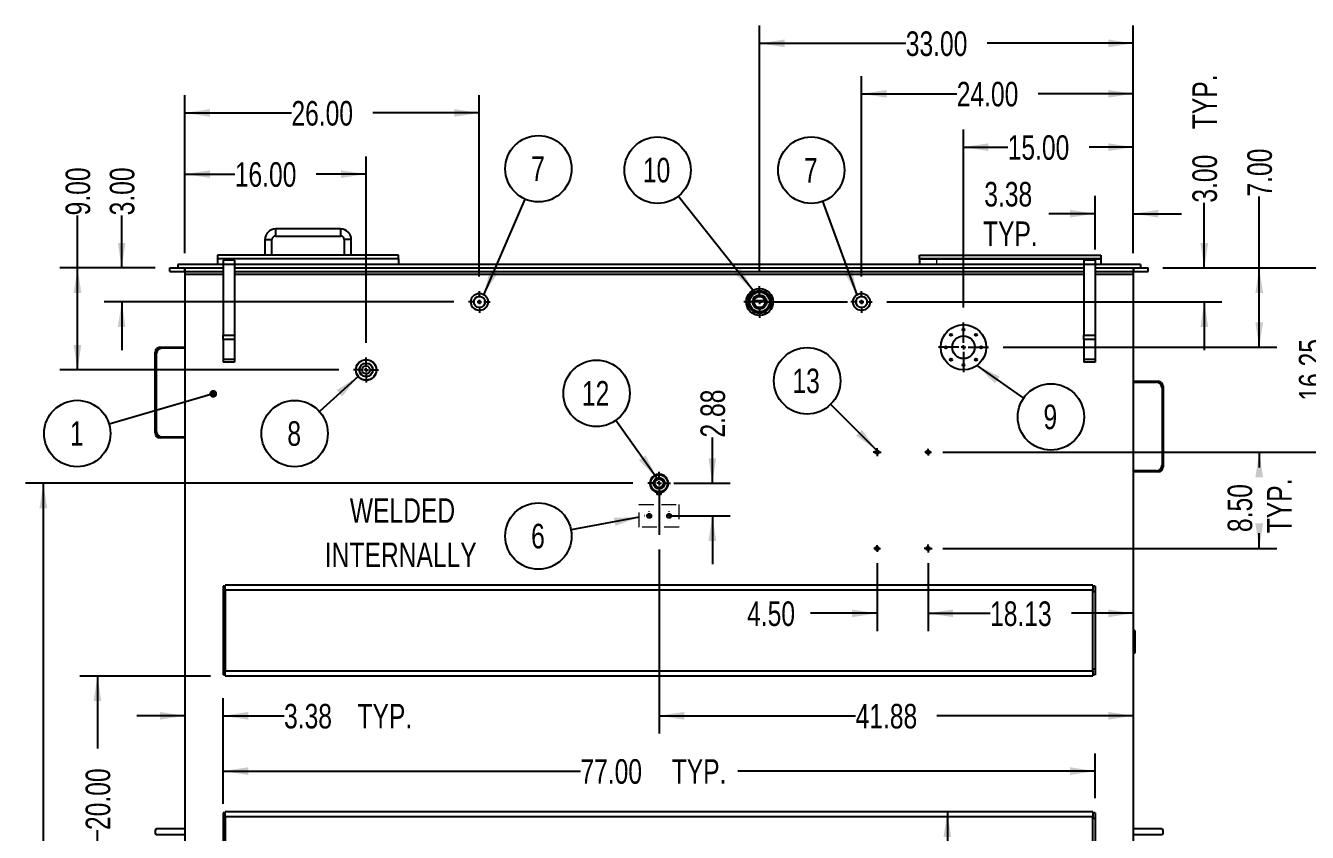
# Model space of a CAD drawing. Header units: inches. Extents: x 0 to 430, y 0 to 304.
# Drawn here: x 101.8 to 215, y 102.3 to 173.5 of the extents above; entities that cross this region are included whole.
import ezdxf

# ---------------------------------------------------------------- set-up
doc = ezdxf.new("R2010")
doc.units = ezdxf.units.IN
doc.header["$LTSCALE"] = 26
doc.header["$MEASUREMENT"] = 0
doc.linetypes.add('CENTERX2', pattern=[0.8, 0.5, -0.1, 0.1, -0.1])
doc.linetypes.add('HIDDEN', pattern=[0.075, 0.05, -0.025])
doc.layers.add('FORMAT', color=7, linetype='Continuous')
doc.styles.add('SLDTEXTSTYLE0', font='TXT', dxfattribs={"width": 0.75})
doc.dimstyles.new('SLDDIMSTYLE0', dxfattribs={"dimtxt": 2.208984, "dimasz": 2.208984, "dimexe": 0, "dimexo": 0.0625, "dimgap": 0.552246, "dimtad": 0, "dimrnd": 1e-09, "dimzin": 12, "dimdsep": 46, "dimtxsty": 'SLDTEXTSTYLE0', "dimsah": 1, "dimcen": 0.09, "dimadec": 0, "dimazin": 3, "dimtfac": 1, "dimtmove": 0, "dimatfit": 0, "dimfxl": 0, "dimfrac": 2, "dimtolj": 1, "dimtzin": 12, "dimarcsym": 0})
doc.dimstyles.new('SLDDIMSTYLE1', dxfattribs={"dimtxt": 2.208984, "dimasz": 2.208984, "dimexe": 0, "dimexo": 0.0625, "dimgap": 0.552246, "dimtad": 0, "dimrnd": 1e-09, "dimzin": 12, "dimdsep": 46, "dimtxsty": 'SLDTEXTSTYLE0', "dimsah": 1, "dimcen": 0.09, "dimadec": 0, "dimazin": 3, "dimtfac": 1, "dimtofl": 0, "dimtmove": 0, "dimatfit": 3, "dimfxl": 0, "dimfrac": 2, "dimtolj": 1, "dimtzin": 12, "dimarcsym": 0})
doc.dimstyles.new('SLDDIMSTYLE3', dxfattribs={"dimtxt": 2.208984, "dimasz": 2.208984, "dimexe": 0, "dimexo": 0.0625, "dimgap": 0.552246, "dimtad": 0, "dimrnd": 1e-09, "dimzin": 4, "dimdsep": 46, "dimtxsty": 'SLDTEXTSTYLE0', "dimsah": 1, "dimcen": 0.09, "dimadec": 0, "dimazin": 1, "dimtfac": 1, "dimtofl": 0, "dimtmove": 0, "dimatfit": 3, "dimfxl": 0, "dimfrac": 2, "dimtolj": 1, "dimtzin": 12, "dimarcsym": 0})
doc.dimstyles.new('SLDDIMSTYLE4', dxfattribs={"dimtxt": 2.208984, "dimasz": 2.208984, "dimexe": 0, "dimexo": 0.0625, "dimgap": 0.552246, "dimtad": 0, "dimrnd": 1e-09, "dimzin": 4, "dimdsep": 46, "dimtxsty": 'SLDTEXTSTYLE0', "dimsah": 1, "dimcen": 0.09, "dimadec": 0, "dimazin": 1, "dimtfac": 1, "dimtmove": 0, "dimatfit": 0, "dimfxl": 0, "dimfrac": 2, "dimtolj": 1, "dimtzin": 12, "dimarcsym": 0})
doc.dimstyles.new('SLDDIMSTYLE5', dxfattribs={"dimtxt": 0.18, "dimasz": 2.208984, "dimexe": 0, "dimexo": 0.0625, "dimgap": 0, "dimtad": 0, "dimtih": 1, "dimtoh": 1, "dimdec": 0, "dimrnd": 1e-09, "dimzin": 0, "dimdsep": 46, "dimtxsty": 'Standard', "dimsah": 1, "dimcen": 0.09, "dimadec": 0, "dimazin": 0, "dimtfac": 2.208984, "dimtdec": 0, "dimtofl": 0, "dimtmove": 0, "dimatfit": 3, "dimfxl": 0, "dimfrac": 2, "dimtolj": 1, "dimtzin": 0, "dimarcsym": 0})
doc.dimstyles.new('SLDDIMSTYLE6', dxfattribs={"dimtxt": 0.18, "dimasz": 0.679688, "dimexe": 0, "dimexo": 0.0625, "dimgap": 0, "dimtad": 0, "dimtih": 1, "dimtoh": 1, "dimdec": 0, "dimrnd": 1e-09, "dimzin": 0, "dimdsep": 46, "dimtxsty": 'Standard', "dimblk1": 'DOT', "dimblk2": 'DOT', "dimsah": 1, "dimcen": 0.09, "dimadec": 0, "dimazin": 0, "dimtfac": 0.679688, "dimtdec": 0, "dimtofl": 0, "dimtmove": 0, "dimatfit": 3, "dimldrblk": 'DOT', "dimfxl": 0, "dimfrac": 2, "dimtolj": 1, "dimtzin": 0, "dimarcsym": 0})

# ---------------------------------------------------------------- blocks, each defined once
blk = doc.blocks.new('Drawing View39')
at = {"color": 7, "linetype": 'Continuous', "lineweight": 25}
for p, q in [((0, 0), (0, -1.37)), ((0, 0), (0.62, 0)), ((0.62, -1.37), (0.62, 0)), ((6.69, 0.94), (0.94, 0.94)), ((0.94, 0.94), (0.94, 0.31)), ((0.94, 0.31), (6.69, 0.31)), ((6.69, 0.94), (6.69, 0.31)), ((7, 0), (7, -1.37)), ((7.62, 0), (7, 0)), ((7.62, -1.37), (7.62, 0)), ((-3.69, -2.19), (-7.69, -2.19)), ((-7.69, -2.19), (-7.69, -2.5)), ((-4.19, -1.37), (-4.19, -1.69)), ((11.81, -1.37), (-4.19, -1.37)), ((11.81, -1.69), (-4.19, -1.69)), ((-4.19, -1.69), (-4.19, -2.19)), ((11.81, -1.69), (-4.19, -1.69)), ((-2.69, -1.81), (-3.69, -1.81)), ((-3.69, -1.81), (-3.69, -2.19)), ((-2.69, -2.19), (-3.69, -2.19)), ((-3.69, -2.19), (-3.69, -8.44)), ((-2.69, -1.81), (-2.69, -2.19)), ((-2.69, -2.19), (-2.69, -8.44)), ((72.31, -2.19), (-2.69, -2.19)), ((11.81, -1.69), (11.81, -1.37)), ((11.81, -1.69), (11.81, -2.19)), ((57.81, -1.37), (73.81, -1.37)), ((57.81, -1.69), (57.81, -1.37)), ((57.81, -1.69), (73.81, -1.69)), ((57.81, -1.69), (57.81, -2.19)), ((73.81, -1.69), (57.81, -1.69)), ((73.31, -1.81), (72.31, -1.81)), ((72.31, -1.81), (72.31, -2.19)), ((73.31, -2.19), (72.31, -2.19)), ((72.31, -2.19), (72.31, -8.44)), ((73.31, -1.81), (73.31, -2.19)), ((73.31, -2.19), (73.31, -8.44)), ((77.31, -2.19), (73.31, -2.19)), ((73.81, -1.37), (73.81, -1.69)), ((73.81, -1.69), (73.81, -2.19)), ((77.31, -2.19), (77.31, -2.5)), ((-8.38, -2.81), (-8.38, -2.5)), ((-8.38, -2.5), (-7.06, -2.5)), ((-8.38, -2.81), (-7.06, -2.81)), ((-7.06, -2.81), (-7.06, -2.5)), ((-7.06, -2.5), (-3.69, -2.5)), ((-7.06, -2.5), (-7.06, -2.81)), ((-7.06, -2.81), (-3.69, -2.81)), ((-7.06, -2.81), (-7.06, -3.06)), ((-7.06, -3.06), (-7.06, -92.94)), ((-7.06, -3.06), (-3.69, -3.06)), ((-2.69, -2.5), (72.31, -2.5)), ((-2.69, -2.81), (72.31, -2.81)), ((-2.69, -3.06), (72.31, -3.06)), ((73.31, -2.5), (76.69, -2.5)), ((73.31, -2.81), (76.69, -2.81)), ((73.31, -3.06), (76.69, -3.06)), ((76.69, -2.81), (76.69, -2.5)), ((76.69, -2.5), (78, -2.5)), ((76.69, -2.5), (76.69, -2.81)), ((76.69, -2.81), (78, -2.81)), ((76.69, -3.06), (76.69, -2.81)), ((76.69, -92.94), (76.69, -3.06)), ((78, -2.81), (78, -2.5)), ((19.04, -5.5), (18.84, -5.5)), ((44.19, -5.5), (43.19, -5.5)), ((43.2, -5.38), (44.17, -5.38)), ((52.79, -5.5), (52.59, -5.5)), ((-3.69, -8.44), (-2.69, -8.44)), ((-3.69, -8.81), (-3.69, -8.44)), ((-2.69, -8.81), (-3.69, -8.81)), ((-3.69, -8.81), (-3.69, -10.57)), ((-2.69, -8.44), (-2.69, -8.81)), ((-2.69, -8.81), (-2.69, -10.57)), ((72.31, -8.44), (73.31, -8.44)), ((72.31, -8.81), (72.31, -8.44)), ((73.31, -8.81), (72.31, -8.81)), ((72.31, -8.81), (72.31, -10.57)), ((73.31, -8.44), (73.31, -8.81)), ((73.31, -8.81), (73.31, -10.57)), ((-9.69, -17.06), (-9.69, -9.94)), ((-9.57, -9.94), (-9.69, -9.94)), ((-9.59, -10.09), (-9.59, -16.91)), ((-9.25, -9.5), (-7.06, -9.5)), ((-9.25, -9.62), (-9.25, -9.5)), ((-7.06, -9.59), (-9.09, -9.59)), ((-2.69, -10.57), (-3.69, -10.57)), ((-3.69, -10.57), (-3.69, -10.81)), ((-2.69, -10.81), (-3.69, -10.81)), ((-2.69, -10.57), (-2.69, -10.81)), ((73.31, -10.57), (72.31, -10.57)), ((72.31, -10.57), (72.31, -10.81)), ((73.31, -10.81), (72.31, -10.81)), ((73.31, -10.57), (73.31, -10.81)), ((76.69, -12.5), (78.87, -12.5)), ((76.69, -12.59), (78.72, -12.59)), ((78.87, -12.62), (78.87, -12.5)), ((79.19, -12.94), (79.31, -12.94)), ((79.22, -13.09), (79.22, -19.91)), ((79.31, -12.94), (79.31, -20.06)), ((-9.57, -17.06), (-9.69, -17.06)), ((-9.25, -17.38), (-9.25, -17.5)), ((-7.06, -17.5), (-9.25, -17.5)), ((-9.09, -17.41), (-7.06, -17.41)), ((79.19, -20.06), (79.31, -20.06)), ((78.72, -20.41), (76.69, -20.41)), ((78.87, -20.5), (76.69, -20.5)), ((78.87, -20.38), (78.87, -20.5)), ((34.62, -22.25), (34.62, -22.5)), ((34.81, -22.25), (34.62, -22.25)), ((34.81, -22.5), (34.62, -22.5)), ((35, -22.25), (34.81, -22.25)), ((35, -22.5), (34.81, -22.5)), ((35, -22.5), (35, -22.25)), ((-3.5, -30.94), (-3.5, -30.5)), ((73.12, -30.5), (-3.5, -30.5)), ((73.12, -30.5), (73.12, -30.94)), ((-3.5, -30.59), (-3.69, -30.59)), ((-3.69, -30.59), (-3.69, -31.09)), ((-3.5, -31.09), (-3.69, -31.09)), ((-3.69, -31.09), (-3.69, -37.91)), ((73.12, -30.94), (-3.5, -30.94)), ((-3.5, -30.94), (-3.5, -38.06)), ((73.31, -30.59), (73.12, -30.59)), ((73.12, -38.06), (73.12, -30.94)), ((73.31, -31.09), (73.12, -31.09)), ((73.31, -30.59), (73.31, -31.09)), ((73.31, -31.09), (73.31, -37.91)), ((76.81, -34.5), (76.69, -34.5)), ((76.81, -34.5), (76.81, -36.5)), ((76.81, -36.5), (76.69, -36.5)), ((-3.5, -37.91), (-3.69, -37.91)), ((-3.69, -37.91), (-3.69, -38.41)), ((-3.5, -38.41), (-3.69, -38.41)), ((-3.5, -38.5), (-3.5, -38.06)), ((-3.5, -38.06), (73.12, -38.06)), ((73.31, -37.91), (73.12, -37.91)), ((73.12, -38.06), (73.12, -38.5)), ((73.31, -38.41), (73.12, -38.41)), ((73.31, -37.91), (73.31, -38.41)), ((-3.5, -38.5), (73.12, -38.5)), ((-3.5, -50.59), (-3.69, -50.59)), ((-3.69, -50.59), (-3.69, -51.09)), ((-3.5, -50.94), (-3.5, -50.5)), ((73.12, -50.5), (-3.5, -50.5)), ((73.12, -50.5), (73.12, -50.94)), ((73.31, -50.59), (73.12, -50.59)), ((73.31, -50.59), (73.31, -51.09)), ((-7.06, -52), (-9.56, -52)), ((-3.5, -51.09), (-3.69, -51.09)), ((-3.69, -51.09), (-3.69, -57.91)), ((73.12, -50.94), (-3.5, -50.94)), ((-3.5, -50.94), (-3.5, -58.06)), ((73.12, -58.06), (73.12, -50.94)), ((73.31, -51.09), (73.12, -51.09)), ((73.31, -51.09), (73.31, -57.91)), ((79.19, -52), (76.69, -52)), ((-9.69, -52.13), (-9.69, -52.38)), ((-9.56, -52.5), (-7.06, -52.5)), ((76.69, -52.5), (79.19, -52.5)), ((79.31, -52.38), (79.31, -52.13)), ((26.81, -53.5), (42.81, -53.5)), ((26.81, -53.5), (26.81, -75.5)), ((42.81, -53.5), (42.81, -75.5)), ((-3.69, -57.91), (-3.69, -58.41)), ((-3.5, -57.91), (-3.69, -57.91)), ((-3.5, -58.41), (-3.69, -58.41)), ((-3.5, -58.5), (-3.5, -58.06)), ((-3.5, -58.06), (26.81, -58.06)), ((-3.5, -58.5), (26.81, -58.5)), ((42.81, -58.06), (73.12, -58.06)), ((42.81, -58.5), (73.12, -58.5)), ((73.31, -57.91), (73.12, -57.91)), ((73.12, -58.06), (73.12, -58.5)), ((73.31, -58.41), (73.12, -58.41)), ((73.31, -57.91), (73.31, -58.41)), ((-3.5, -70.59), (-3.69, -70.59)), ((-3.69, -70.59), (-3.69, -71.09)), ((-3.5, -71.09), (-3.69, -71.09)), ((-3.69, -71.09), (-3.69, -77.91)), ((-3.5, -70.94), (-3.5, -70.5)), ((26.81, -70.5), (-3.5, -70.5)), ((-3.5, -70.94), (-3.5, -78.06)), ((26.81, -70.94), (-3.5, -70.94)), ((73.12, -70.5), (42.81, -70.5)), ((73.12, -70.94), (42.81, -70.94)), ((73.31, -70.59), (73.12, -70.59)), ((73.31, -71.09), (73.12, -71.09)), ((73.12, -70.5), (73.12, -70.94)), ((73.12, -78.06), (73.12, -70.94)), ((73.31, -70.59), (73.31, -71.09)), ((73.31, -71.09), (73.31, -77.91)), ((-9.69, -79.06), (-9.69, -71.94)), ((-9.57, -71.94), (-9.69, -71.94)), ((-9.59, -72.09), (-9.59, -78.91)), ((-9.25, -71.5), (-7.06, -71.5)), ((-9.25, -71.62), (-9.25, -71.5)), ((-7.06, -71.59), (-9.09, -71.59)), ((76.69, -71.5), (78.87, -71.5)), ((76.69, -71.59), (78.72, -71.59)), ((78.87, -71.62), (78.87, -71.5)), ((79.19, -71.94), (79.31, -71.94)), ((79.22, -72.09), (79.22, -78.91)), ((79.31, -71.94), (79.31, -79.06)), ((26.81, -75.5), (42.81, -75.5)), ((-3.69, -77.91), (-3.69, -78.41)), ((-3.5, -77.91), (-3.69, -77.91)), ((-3.5, -78.5), (-3.5, -78.06)), ((-3.5, -78.06), (73.12, -78.06)), ((73.31, -77.91), (73.12, -77.91)), ((73.12, -78.06), (73.12, -78.5)), ((73.31, -77.91), (73.31, -78.41)), ((-9.57, -79.06), (-9.69, -79.06)), ((-3.5, -78.41), (-3.69, -78.41)), ((-3.5, -78.5), (73.12, -78.5)), ((73.31, -78.41), (73.12, -78.41)), ((79.19, -79.06), (79.31, -79.06)), ((-9.25, -79.38), (-9.25, -79.5)), ((-7.06, -79.5), (-9.25, -79.5)), ((-9.09, -79.41), (-7.06, -79.41)), ((78.72, -79.41), (76.69, -79.41)), ((78.87, -79.5), (76.69, -79.5)), ((78.87, -79.38), (78.87, -79.5)), ((-2.69, -87.5), (0.81, -87.5)), ((-2.69, -89.5), (-2.69, -87.5)), ((0.81, -87.5), (0.81, -89.5)), ((0.81, -89.5), (-2.69, -89.5)), ((-12.69, -93.75), (-12.69, -98.25)), ((-12.44, -93.5), (-10.42, -93.5)), ((-10.95, -94.69), (-10.31, -93.69)), ((-9.69, -93), (8.31, -93)), ((-9.69, -93.5), (-9.69, -93)), ((-9.69, -93.5), (8.31, -93.5)), ((-9.69, -99.5), (-9.69, -93.5)), ((-9.69, -93.5), (-6.69, -93.5)), ((76.69, -92.94), (-7.06, -92.94)), ((-7.06, -93), (-7.06, -92.94)), ((-6.69, -93.5), (5.31, -93.5)), ((-6.69, -99.5), (-6.69, -93.5)), ((-6.69, -99.5), (-6.69, -93.5)), ((-6.44, -99.25), (-6.44, -93.75)), ((-6.44, -93.75), (5.06, -93.75)), ((5.06, -93.75), (5.06, -99.25)), ((5.31, -93.5), (5.31, -99.5)), ((5.31, -99.5), (5.31, -93.5)), ((5.31, -93.5), (8.31, -93.5)), ((8.31, -93.5), (8.31, -93)), ((61.31, -93.5), (8.31, -93.5)), ((8.31, -99.5), (8.31, -93.5)), ((61.31, -93.59), (8.31, -93.59)), ((61.31, -93.73), (8.31, -93.73)), ((61.31, -93.92), (8.31, -93.92)), ((61.31, -93), (61.31, -93.5)), ((79.31, -93), (61.31, -93)), ((79.31, -93.5), (61.31, -93.5)), ((61.31, -99.5), (61.31, -93.5)), ((61.31, -93.5), (64.31, -93.5)), ((64.31, -93.5), (76.31, -93.5)), ((64.31, -99.5), (64.31, -93.5)), ((64.31, -99.5), (64.31, -93.5)), ((64.56, -99.25), (64.56, -93.75)), ((64.56, -93.75), (76.06, -93.75)), ((76.06, -93.75), (76.06, -99.25)), ((76.31, -93.5), (76.31, -99.5)), ((76.31, -93.5), (79.31, -93.5)), ((76.31, -99.5), (76.31, -93.5)), ((76.69, -92.94), (76.69, -93)), ((79.31, -93), (79.31, -93.5)), ((79.31, -99.5), (79.31, -93.5)), ((80.58, -94.69), (79.94, -93.69)), ((82.06, -93.5), (80.04, -93.5)), ((82.31, -93.75), (82.31, -98.25)), ((61.31, -94.25), (8.31, -94.25)), ((-12.44, -98.5), (-9.69, -98.5)), ((-9.69, -99.5), (-6.69, -99.5)), ((5.31, -99.5), (-6.69, -99.5)), ((5.06, -99.25), (-6.44, -99.25)), ((5.31, -99.5), (8.31, -99.5)), ((61.31, -98.75), (8.31, -98.75)), ((61.31, -99.08), (8.31, -99.08)), ((61.31, -99.27), (8.31, -99.27)), ((61.31, -99.41), (8.31, -99.41)), ((61.31, -99.5), (8.31, -99.5)), ((61.31, -99.5), (64.31, -99.5)), ((76.31, -99.5), (64.31, -99.5)), ((76.06, -99.25), (64.56, -99.25)), ((76.31, -99.5), (79.31, -99.5)), ((82.06, -98.5), (79.31, -98.5))]:
    blk.add_line(p, q, dxfattribs=at)
at = {"color": 7, "linetype": 'HIDDEN', "lineweight": 18}
for p, q in [((57.81, -1.69), (73.81, -1.69)), ((57.81, -1.69), (57.81, -2.19)), ((73.81, -2.19), (57.81, -2.19)), ((57.81, -2.19), (73.81, -2.19)), ((72.31, -1.69), (59.31, -1.69)), ((59.31, -1.69), (59.31, -2.19)), ((59.31, -1.69), (59.31, -2.19)), ((59.31, -1.69), (72.31, -1.69)), ((72.31, -2.19), (59.31, -2.19)), ((59.31, -2.19), (72.31, -2.19)), ((72.31, -1.69), (72.31, -2.19)), ((72.31, -1.69), (72.31, -2.19)), ((73.81, -1.69), (73.81, -2.19)), ((33.06, -23.38), (36.56, -23.38)), ((33.06, -25.38), (33.06, -23.38)), ((33.06, -23.38), (36.56, -23.38)), ((33.06, -25.38), (33.06, -23.38)), ((36.56, -23.38), (36.56, -25.38)), ((36.56, -23.38), (36.56, -25.38)), ((36.56, -25.38), (33.06, -25.38)), ((36.56, -25.38), (33.06, -25.38))]:
    blk.add_line(p, q, dxfattribs=at)
at = {"color": 7, "linetype": 'Continuous', "lineweight": 25}
for centre, radius in [((43.69, -5.5), 1.19), ((43.69, -5.5), 1), ((18.94, -5.5), 0.75), ((18.94, -5.5), 0.5), ((18.94, -5.5), 0.101), ((43.69, -5.5), 0.875), ((43.69, -5.5), 0.625), ((43.69, -5.5), 0.5), ((52.69, -5.5), 0.75), ((52.69, -5.5), 0.5), ((52.69, -5.5), 0.101), ((61.69, -9.5), 2), ((61.69, -7.94), 0.1), ((60.58, -8.4), 0.1), ((61.69, -9.5), 1), ((62.79, -8.4), 0.1), ((60.13, -9.5), 0.101), ((63.25, -9.5), 0.101), ((8.94, -11.5), 0.91), ((8.94, -11.5), 0.901), ((8.94, -11.5), 0.605), ((8.94, -11.5), 0.587), ((8.94, -11.5), 0.35), ((60.58, -10.6), 0.1), ((61.69, -11.06), 0.1), ((62.79, -10.6), 0.101), ((54.06, -18.75), 0.156), ((54.06, -18.75), 0.0938), ((58.56, -18.75), 0.156), ((58.56, -18.75), 0.0938), ((34.81, -21.5), 0.75), ((34.81, -21.5), 0.5), ((34.81, -21.5), 0.375), ((54.06, -27.25), 0.156), ((54.06, -27.25), 0.0938), ((58.56, -27.25), 0.156), ((58.56, -27.25), 0.0938), ((27.81, -54.5), 0.28), ((41.81, -54.5), 0.28), ((27.81, -74.5), 0.28), ((41.81, -74.5), 0.28), ((-1.81, -88.5), 0.211), ((-0.06, -88.5), 0.211), ((51.69, -91), 1), ((51.69, -91), 0.875)]:
    blk.add_circle(centre, radius, dxfattribs=at)
at = {"color": 7, "linetype": 'HIDDEN', "lineweight": 18}
for centre in [(33.94, -24.38), (33.94, -24.38), (35.69, -24.38), (35.69, -24.38)]:
    blk.add_circle(centre, 0.211, dxfattribs=at)
at = {"color": 7, "linetype": 'Continuous', "lineweight": 25}
for centre, radius, start, end in [((0.94, 0), 0.937, 90, 180), ((0.94, 0), 0.313, 90, 180), ((6.69, 0), 0.938, 0, 90), ((6.69, 0), 0.313, 0, 90), ((-9.25, -9.94), 0.438, 90, 180), ((-9.09, -10.09), 0.5, 90, 180), ((78.72, -13.09), 0.5, 0, 90), ((78.87, -12.94), 0.438, 0, 90), ((-9.09, -16.91), 0.5, 180, 270), ((-9.25, -17.06), 0.438, 180, 270), ((78.72, -19.91), 0.5, 270, 0), ((78.87, -20.06), 0.437, 270, 0), ((34.81, -21.5), 0.812, 0, 256.6576), ((34.81, -21.5), 0.812, 283.3424, 0), ((-9.56, -52.13), 0.125, 90, 180), ((79.19, -52.13), 0.125, 0, 90), ((-9.56, -52.38), 0.125, 180, 270), ((79.19, -52.38), 0.125, 270, 0), ((-9.25, -71.94), 0.437, 90, 180), ((-9.09, -72.09), 0.5, 90, 180), ((78.72, -72.09), 0.5, 0, 90), ((78.87, -71.94), 0.438, 0, 90), ((-9.25, -79.06), 0.438, 180, 270), ((-9.09, -78.91), 0.5, 180, 270), ((78.72, -78.91), 0.5, 270, 0), ((78.87, -79.06), 0.438, 270, 0), ((-12.44, -93.75), 0.25, 90, 180), ((-10.42, -93.63), 0.125, 327.3501, 90), ((80.04, -93.63), 0.125, 90, 212.6499), ((82.06, -93.75), 0.25, 0, 90), ((-9.69, -95.5), 1.5, 147.3501, 270), ((79.31, -95.5), 1.5, 270, 32.6499), ((-12.44, -98.25), 0.25, 180, 270), ((82.06, -98.25), 0.25, 270, 0)]:
    blk.add_arc(centre, radius, start, end, dxfattribs=at)
blk = doc.blocks.new('_D_2')
at = {"layer": 'FORMAT'}
for p, q in [((162.42, 133.11), (162.42, 137.15)), ((159.02, 133.11), (163.98, 133.11)), ((158.55, 130.24), (163.98, 130.24)), ((162.42, 130.24), (162.42, 125.99))]:
    blk.add_line(p, q, dxfattribs=at)
for points in [[(162.42, 133.11), (162.76, 135.32), (162.08, 135.32)], [(162.42, 130.24), (162.08, 128.03), (162.76, 128.03)]]:
    blk.add_solid(points, dxfattribs=at)
at = {"layer": 'FORMAT', "insert": (161.37, 137.15), "char_height": 2.167, "attachment_point": 1, "rotation": 90, "style": 'SLDTEXTSTYLE0'}
blk.add_mtext('2.88', dxfattribs=at)
blk = doc.blocks.new('_D_3')
at = {"layer": 'FORMAT'}
for p, q in [((157.72, 127.26), (157.72, 111.04)), ((157.72, 112.6), (175.07, 112.6)), ((199.59, 112.6), (182.25, 112.6))]:
    blk.add_line(p, q, dxfattribs=at)
for points in [[(157.72, 112.6), (159.93, 112.26), (159.93, 112.94)], [(199.59, 112.6), (197.38, 112.94), (197.38, 112.26)]]:
    blk.add_solid(points, dxfattribs=at)
at = {"layer": 'FORMAT', "insert": (175.07, 113.65), "char_height": 2.167, "attachment_point": 1, "style": 'SLDTEXTSTYLE0'}
blk.add_mtext('41.88', dxfattribs=at)
blk = doc.blocks.new('_D_4')
at = {"layer": 'FORMAT'}
for p, q in [((196.22, 153.73), (196.22, 158.46)), ((199.59, 153.41), (199.59, 158.46)), ((196.22, 156.9), (192.14, 156.9)), ((199.59, 156.9), (203.84, 156.9))]:
    blk.add_line(p, q, dxfattribs=at)
for points in [[(196.22, 156.9), (194.01, 157.24), (194.01, 156.56)], [(199.59, 156.9), (201.8, 156.56), (201.8, 157.24)]]:
    blk.add_solid(points, dxfattribs=at)
at = {"layer": 'FORMAT', "char_height": 2.167, "attachment_point": 1, "style": 'SLDTEXTSTYLE0'}
for s, insert in [('3.38', (186.43, 159.7)), ('TYP.', (186.32, 156.21))]:
    blk.add_mtext(s, dxfattribs=dict(at, insert=insert))
blk = doc.blocks.new('_D_10')
at = {"layer": 'FORMAT'}
for p, q in [((118.11, 116.11), (106.56, 116.11)), ((108.12, 116.11), (108.12, 109.7)), ((108.12, 96.11), (108.12, 102.52)), ((118.11, 96.11), (106.56, 96.11))]:
    blk.add_line(p, q, dxfattribs=at)
for points in [[(108.12, 116.11), (107.78, 113.9), (108.46, 113.9)], [(108.12, 96.11), (108.46, 98.32), (107.78, 98.32)]]:
    blk.add_solid(points, dxfattribs=at)
at = {"layer": 'FORMAT', "insert": (107.08, 102.52), "char_height": 2.167, "attachment_point": 1, "rotation": 90, "style": 'SLDTEXTSTYLE0'}
blk.add_mtext('20.00', dxfattribs=at)
blk = doc.blocks.new('_D_15')
at = {"layer": 'FORMAT'}
for p, q in [((182.77, 135.86), (212.27, 135.86)), ((210.71, 135.86), (210.71, 134.52)), ((210.71, 127.36), (210.71, 128.7)), ((182.77, 127.36), (212.27, 127.36))]:
    blk.add_line(p, q, dxfattribs=at)
for points in [[(210.71, 135.86), (210.37, 133.65), (211.05, 133.65)], [(210.71, 127.36), (211.05, 129.57), (210.37, 129.57)]]:
    blk.add_solid(points, dxfattribs=at)
at = {"layer": 'FORMAT', "char_height": 2.167, "attachment_point": 1, "rotation": 90, "style": 'SLDTEXTSTYLE0'}
for s, insert in [('8.50', (207.92, 128.81)), ('TYP.', (211.4, 128.7))]:
    blk.add_mtext(s, dxfattribs=dict(at, insert=insert))
blk = doc.blocks.new('_D_16')
at = {"layer": 'FORMAT'}
for p, q in [((176.97, 126.06), (176.97, 120.08)), ((181.47, 126.06), (181.47, 120.08)), ((176.97, 121.64), (171.1, 121.64)), ((181.47, 121.64), (185.72, 121.64))]:
    blk.add_line(p, q, dxfattribs=at)
for points in [[(176.97, 121.64), (174.76, 121.98), (174.76, 121.3)], [(181.47, 121.64), (183.68, 121.3), (183.68, 121.98)]]:
    blk.add_solid(points, dxfattribs=at)
at = {"layer": 'FORMAT', "insert": (165.49, 122.69), "char_height": 2.167, "attachment_point": 1, "style": 'SLDTEXTSTYLE0'}
blk.add_mtext('4.50', dxfattribs=at)
blk = doc.blocks.new('_D_17')
at = {"layer": 'FORMAT'}
for p, q in [((181.47, 126.06), (181.47, 120.08)), ((181.47, 121.64), (186.94, 121.64)), ((199.59, 121.64), (194.12, 121.64))]:
    blk.add_line(p, q, dxfattribs=at)
for points in [[(181.47, 121.64), (183.68, 121.3), (183.68, 121.98)], [(199.59, 121.64), (197.38, 121.98), (197.38, 121.3)]]:
    blk.add_solid(points, dxfattribs=at)
at = {"layer": 'FORMAT', "insert": (186.94, 122.69), "char_height": 2.167, "attachment_point": 1, "style": 'SLDTEXTSTYLE0'}
blk.add_mtext('18.13', dxfattribs=at)
blk = doc.blocks.new('_D_18')
at = {"layer": 'FORMAT'}
for p, q in [((184.59, 148.61), (184.59, 164.33)), ((199.59, 153.41), (199.59, 164.33)), ((184.59, 162.77), (188.5, 162.77)), ((199.59, 162.77), (195.68, 162.77))]:
    blk.add_line(p, q, dxfattribs=at)
for points in [[(184.59, 162.77), (186.8, 162.43), (186.8, 163.11)], [(199.59, 162.77), (197.38, 163.11), (197.38, 162.43)]]:
    blk.add_solid(points, dxfattribs=at)
at = {"layer": 'FORMAT', "insert": (188.5, 163.82), "char_height": 2.167, "attachment_point": 1, "style": 'SLDTEXTSTYLE0'}
blk.add_mtext('15.00', dxfattribs=at)
blk = doc.blocks.new('_D_19')
at = {"layer": 'FORMAT'}
for p, q in [((166.59, 151.8), (166.59, 173.49)), ((199.59, 153.41), (199.59, 173.49)), ((166.59, 171.93), (179.5, 171.93)), ((199.59, 171.93), (186.68, 171.93))]:
    blk.add_line(p, q, dxfattribs=at)
for points in [[(166.59, 171.93), (168.8, 171.59), (168.8, 172.27)], [(199.59, 171.93), (197.38, 172.27), (197.38, 171.59)]]:
    blk.add_solid(points, dxfattribs=at)
at = {"layer": 'FORMAT', "insert": (179.5, 172.98), "char_height": 2.167, "attachment_point": 1, "style": 'SLDTEXTSTYLE0'}
blk.add_mtext('33.00', dxfattribs=at)
blk = doc.blocks.new('_D_20')
at = {"layer": 'FORMAT'}
for p, q in [((175.59, 151.36), (175.59, 169.04)), ((199.59, 153.41), (199.59, 169.04)), ((175.59, 167.48), (184, 167.48)), ((199.59, 167.48), (191.18, 167.48))]:
    blk.add_line(p, q, dxfattribs=at)
for points in [[(175.59, 167.48), (177.8, 167.14), (177.8, 167.82)], [(199.59, 167.48), (197.38, 167.82), (197.38, 167.14)]]:
    blk.add_solid(points, dxfattribs=at)
at = {"layer": 'FORMAT', "insert": (184, 168.53), "char_height": 2.167, "attachment_point": 1, "style": 'SLDTEXTSTYLE0'}
blk.add_mtext('24.00', dxfattribs=at)
blk = doc.blocks.new('_D_21')
at = {"layer": 'FORMAT'}
for p, q in [((115.84, 153.41), (115.84, 161.95)), ((131.84, 145.51), (131.84, 161.95)), ((115.84, 160.39), (120.25, 160.39)), ((131.84, 160.39), (127.43, 160.39))]:
    blk.add_line(p, q, dxfattribs=at)
for points in [[(115.84, 160.39), (118.05, 160.05), (118.05, 160.73)], [(131.84, 160.39), (129.63, 160.73), (129.63, 160.05)]]:
    blk.add_solid(points, dxfattribs=at)
at = {"layer": 'FORMAT', "insert": (120.25, 161.44), "char_height": 2.167, "attachment_point": 1, "style": 'SLDTEXTSTYLE0'}
blk.add_mtext('16.00', dxfattribs=at)
blk = doc.blocks.new('_D_22')
at = {"layer": 'FORMAT'}
for p, q in [((115.84, 153.41), (115.84, 167.35)), ((141.84, 151.36), (141.84, 167.35)), ((115.84, 165.79), (125.25, 165.79)), ((141.84, 165.79), (132.43, 165.79))]:
    blk.add_line(p, q, dxfattribs=at)
for points in [[(115.84, 165.79), (118.05, 165.45), (118.05, 166.13)], [(141.84, 165.79), (139.63, 166.13), (139.63, 165.45)]]:
    blk.add_solid(points, dxfattribs=at)
at = {"layer": 'FORMAT', "insert": (125.25, 166.84), "char_height": 2.167, "attachment_point": 1, "style": 'SLDTEXTSTYLE0'}
blk.add_mtext('26.00', dxfattribs=at)
blk = doc.blocks.new('_D_23')
at = {"layer": 'FORMAT'}
for p, q in [((155.41, 133.11), (101.78, 133.11)), ((103.34, 133.11), (103.34, 97.7)), ((103.34, 55.11), (103.34, 90.52)), ((111.92, 55.11), (101.78, 55.11))]:
    blk.add_line(p, q, dxfattribs=at)
for points in [[(103.34, 133.11), (103, 130.9), (103.68, 130.9)], [(103.34, 55.11), (103.68, 57.32), (103, 57.32)]]:
    blk.add_solid(points, dxfattribs=at)
at = {"layer": 'FORMAT', "insert": (102.29, 90.52), "char_height": 2.167, "attachment_point": 1, "rotation": 90, "style": 'SLDTEXTSTYLE0'}
blk.add_mtext('78.00', dxfattribs=at)
blk = doc.blocks.new('_D_24')
at = {"layer": 'FORMAT'}
for p, q in [((210.71, 152.11), (210.71, 158.41)), ((202.21, 152.11), (212.27, 152.11)), ((210.71, 145.11), (210.71, 152.11)), ((188.09, 145.11), (212.27, 145.11))]:
    blk.add_line(p, q, dxfattribs=at)
for points in [[(210.71, 152.11), (210.37, 149.9), (211.05, 149.9)], [(210.71, 145.11), (211.05, 147.32), (210.37, 147.32)]]:
    blk.add_solid(points, dxfattribs=at)
at = {"layer": 'FORMAT', "insert": (209.66, 158.41), "char_height": 2.167, "attachment_point": 1, "rotation": 90, "style": 'SLDTEXTSTYLE0'}
blk.add_mtext('7.00', dxfattribs=at)
blk = doc.blocks.new('_D_25')
at = {"layer": 'FORMAT'}
for p, q in [((205.86, 152.11), (205.86, 157.87)), ((202.21, 152.11), (207.42, 152.11)), ((177.84, 149.11), (207.42, 149.11)), ((205.86, 149.11), (205.86, 144.87))]:
    blk.add_line(p, q, dxfattribs=at)
for points in [[(205.86, 152.11), (206.2, 154.32), (205.52, 154.32)], [(205.86, 149.11), (205.52, 146.9), (206.2, 146.9)]]:
    blk.add_solid(points, dxfattribs=at)
at = {"layer": 'FORMAT', "char_height": 2.167, "attachment_point": 1, "rotation": 90, "style": 'SLDTEXTSTYLE0'}
for s, insert in [('TYP.', (204.81, 164.35)), ('3.00', (204.81, 157.87))]:
    blk.add_mtext(s, dxfattribs=dict(at, insert=insert))
blk = doc.blocks.new('_D_26')
at = {"layer": 'FORMAT'}
for p, q in [((106.36, 152.11), (106.36, 156.75)), ((113.23, 152.11), (104.8, 152.11)), ((106.36, 143.11), (106.36, 152.11)), ((129.44, 143.11), (104.8, 143.11))]:
    blk.add_line(p, q, dxfattribs=at)
for points in [[(106.36, 152.11), (106.02, 149.9), (106.7, 149.9)], [(106.36, 143.11), (106.7, 145.32), (106.02, 145.32)]]:
    blk.add_solid(points, dxfattribs=at)
at = {"layer": 'FORMAT', "insert": (105.31, 156.75), "char_height": 2.167, "attachment_point": 1, "rotation": 90, "style": 'SLDTEXTSTYLE0'}
blk.add_mtext('9.00', dxfattribs=at)
blk = doc.blocks.new('_D_27')
at = {"layer": 'FORMAT'}
for p, q in [((110.26, 152.11), (110.26, 156.75)), ((113.23, 152.11), (108.7, 152.11)), ((139.59, 149.11), (108.7, 149.11)), ((110.26, 149.11), (110.26, 144.87))]:
    blk.add_line(p, q, dxfattribs=at)
for points in [[(110.26, 152.11), (110.6, 154.32), (109.92, 154.32)], [(110.26, 149.11), (109.92, 146.9), (110.6, 146.9)]]:
    blk.add_solid(points, dxfattribs=at)
at = {"layer": 'FORMAT', "insert": (109.21, 156.75), "char_height": 2.167, "attachment_point": 1, "rotation": 90, "style": 'SLDTEXTSTYLE0'}
blk.add_mtext('3.00', dxfattribs=at)
blk = doc.blocks.new('_D_28')
at = {"layer": 'FORMAT'}
for p, q in [((202.21, 152.11), (218.57, 152.11)), ((217.01, 152.11), (217.01, 147.58)), ((217.01, 135.86), (217.01, 140.4)), ((182.77, 135.86), (218.57, 135.86))]:
    blk.add_line(p, q, dxfattribs=at)
for points in [[(217.01, 152.11), (216.67, 149.9), (217.35, 149.9)], [(217.01, 135.86), (217.35, 138.07), (216.67, 138.07)]]:
    blk.add_solid(points, dxfattribs=at)
at = {"layer": 'FORMAT', "char_height": 2.167, "attachment_point": 1, "rotation": 90, "style": 'SLDTEXTSTYLE0'}
for s, insert in [('16.25', (214.21, 140.4)), ('TYP.', (217.7, 141.08))]:
    blk.add_mtext(s, dxfattribs=dict(at, insert=insert))
blk = doc.blocks.new('_D_29')
at = {"layer": 'FORMAT'}
for p, q in [((119.22, 104.82), (119.22, 114.16)), ((115.84, 112.6), (111.6, 112.6)), ((119.22, 112.6), (124.6, 112.6))]:
    blk.add_line(p, q, dxfattribs=at)
for points in [[(115.84, 112.6), (113.63, 112.94), (113.63, 112.26)], [(119.22, 112.6), (121.43, 112.26), (121.43, 112.94)]]:
    blk.add_solid(points, dxfattribs=at)
at = {"layer": 'FORMAT', "char_height": 2.167, "attachment_point": 1, "style": 'SLDTEXTSTYLE0'}
for s, insert in [('3.38', (124.6, 113.65)), ('TYP.', (131.08, 113.65))]:
    blk.add_mtext(s, dxfattribs=dict(at, insert=insert))
blk = doc.blocks.new('_D_30')
at = {"layer": 'FORMAT'}
for p, q in [((119.22, 104.82), (119.22, 109.28)), ((196.22, 105.32), (196.22, 109.28)), ((119.22, 107.72), (150.77, 107.72)), ((196.22, 107.72), (164.67, 107.72))]:
    blk.add_line(p, q, dxfattribs=at)
for points in [[(119.22, 107.72), (121.43, 107.38), (121.43, 108.06)], [(196.22, 107.72), (194.01, 108.06), (194.01, 107.38)]]:
    blk.add_solid(points, dxfattribs=at)
at = {"layer": 'FORMAT', "char_height": 2.167, "attachment_point": 1, "style": 'SLDTEXTSTYLE0'}
for s, insert in [('77.00', (150.77, 108.77)), ('TYP.', (158.83, 108.77))]:
    blk.add_mtext(s, dxfattribs=dict(at, insert=insert))
blk = doc.blocks.new('_D_31')
at = {"layer": 'FORMAT'}
for p, q in [((183.17, 104.11), (183.17, 96.11)), ((183.17, 96.11), (183.17, 94.62))]:
    blk.add_line(p, q, dxfattribs=at)
for points in [[(183.17, 104.11), (182.83, 101.9), (183.51, 101.9)], [(183.17, 96.11), (183.51, 98.32), (182.83, 98.32)]]:
    blk.add_solid(points, dxfattribs=at)
at = {"layer": 'FORMAT', "char_height": 2.167, "attachment_point": 1, "rotation": 90, "style": 'SLDTEXTSTYLE0'}
for s, insert in [('8.00', (180.37, 88.91)), ('TYP.', (183.86, 88.81))]:
    blk.add_mtext(s, dxfattribs=dict(at, insert=insert))
blk = doc.blocks.new('SW_NOTE_0_2')
at = {"layer": 'FORMAT', "color": 0}
blk.add_circle((-2.88, -0.54), 2.93, dxfattribs=at)
at = {"layer": 'FORMAT', "color": 0, "insert": (-2.92, 0.55), "char_height": 2.17, "attachment_point": 2, "style": 'SLDTEXTSTYLE0'}
blk.add_mtext('6', dxfattribs=at)
blk = doc.blocks.new('SW_NOTE_0_3')
at = {"layer": 'FORMAT', "color": 0, "char_height": 2.167, "attachment_point": 2, "style": 'SLDTEXTSTYLE0'}
for s, insert in [('WELDED', (5.38, 2.79)), ('INTERNALLY', (5.23, -1.12))]:
    blk.add_mtext(s, dxfattribs=dict(at, insert=insert))
blk = doc.blocks.new('SW_NOTE_0_5')
at = {"layer": 'FORMAT', "color": 0}
blk.add_circle((-1.7, 2.39), 2.93, dxfattribs=at)
at = {"layer": 'FORMAT', "color": 0, "insert": (-1.78, 3.47), "char_height": 2.167, "attachment_point": 2, "style": 'SLDTEXTSTYLE0'}
blk.add_mtext('12', dxfattribs=at)
blk = doc.blocks.new('SW_NOTE_0_6')
at = {"layer": 'FORMAT', "color": 0}
blk.add_circle((-2.81, -0.82), 2.93, dxfattribs=at)
at = {"layer": 'FORMAT', "color": 0, "insert": (-2.85, 0.27), "char_height": 2.17, "attachment_point": 2, "style": 'SLDTEXTSTYLE0'}
blk.add_mtext('1', dxfattribs=at)
blk = doc.blocks.new('_Dot')
at = {"color": 0, "linetype": 'ByBlock', "lineweight": -2}
blk.add_line((-0.5, 0), (-1, 0), dxfattribs=at)
at = {"color": 0, "linetype": 'ByBlock', "const_width": 0.5}
blk.add_lwpolyline([(-0.25, 0, 1), (0.25, 0, 1)], format="xyb", close=True, dxfattribs=at)
blk = doc.blocks.new('SW_NOTE_0_7')
at = {"layer": 'FORMAT', "color": 0}
blk.add_circle((-2.07, 2.07), 2.93, dxfattribs=at)
at = {"layer": 'FORMAT', "color": 0, "insert": (-2.16, 3.15), "char_height": 2.167, "attachment_point": 2, "style": 'SLDTEXTSTYLE0'}
blk.add_mtext('13', dxfattribs=at)
blk = doc.blocks.new('SW_NOTE_0_8')
at = {"layer": 'FORMAT', "color": 0}
blk.add_circle((-1.01, 2.75), 2.93, dxfattribs=at)
at = {"layer": 'FORMAT', "color": 0, "insert": (-1.05, 3.83), "char_height": 2.17, "attachment_point": 2, "style": 'SLDTEXTSTYLE0'}
blk.add_mtext('7', dxfattribs=at)
blk = doc.blocks.new('SW_NOTE_0_9')
at = {"layer": 'FORMAT', "color": 0}
blk.add_circle((-2.18, -1.96), 2.93, dxfattribs=at)
at = {"layer": 'FORMAT', "color": 0, "insert": (-2.22, -0.87), "char_height": 2.17, "attachment_point": 2, "style": 'SLDTEXTSTYLE0'}
blk.add_mtext('8', dxfattribs=at)
blk = doc.blocks.new('SW_NOTE_0_10')
at = {"layer": 'FORMAT', "color": 0}
blk.add_circle((-1.82, 2.29), 2.93, dxfattribs=at)
at = {"layer": 'FORMAT', "color": 0, "insert": (-1.91, 3.38), "char_height": 2.167, "attachment_point": 2, "style": 'SLDTEXTSTYLE0'}
blk.add_mtext('10', dxfattribs=at)
blk = doc.blocks.new('SW_NOTE_0_11')
at = {"layer": 'FORMAT', "color": 0}
blk.add_circle((2.41, -1.67), 2.93, dxfattribs=at)
at = {"layer": 'FORMAT', "color": 0, "insert": (2.36, -0.58), "char_height": 2.17, "attachment_point": 2, "style": 'SLDTEXTSTYLE0'}
blk.add_mtext('9', dxfattribs=at)
blk = doc.blocks.new('SW_NOTE_0_12')
at = {"layer": 'FORMAT', "color": 0}
blk.add_circle((1.17, 2.69), 2.93, dxfattribs=at)
at = {"layer": 'FORMAT', "color": 0, "insert": (1.12, 3.77), "char_height": 2.17, "attachment_point": 2, "style": 'SLDTEXTSTYLE0'}
blk.add_mtext('7', dxfattribs=at)
blk = doc.blocks.new('SW_CENTERMARKSYMBOL_1')
at = {"layer": 'FORMAT', "color": 0, "linetype": 'CENTERX2'}
for p, q in [((-0.4, 0), (-0.95, 0)), ((0, 0), (-0.2, 0)), ((0, 0.4), (0, 0.95)), ((0, 0), (0, 0.2)), ((0, 0), (0, -0.2)), ((0, 0), (0.2, 0)), ((0.4, 0), (0.95, 0)), ((0, -0.4), (0, -0.95))]:
    blk.add_line(p, q, dxfattribs=at)
blk = doc.blocks.new('SW_CENTERMARKSYMBOL_2')
at = {"layer": 'FORMAT', "color": 0, "linetype": 'CENTERX2'}
for p, q in [((0, 0.4), (0, 2.2)), ((-0.4, 0), (-2.2, 0)), ((0, 0), (-0.2, 0)), ((0, 0), (0, 0.2)), ((0, 0), (0, -0.2)), ((0, 0), (0.2, 0)), ((0.4, 0), (2.2, 0)), ((0, -0.4), (0, -2.2))]:
    blk.add_line(p, q, dxfattribs=at)
blk = doc.blocks.new('SW_CENTERMARKSYMBOL_3')
at = {"layer": 'FORMAT', "color": 0, "linetype": 'CENTERX2'}
for p, q in [((0, 0.4), (0, 1.39)), ((-0.4, 0), (-1.39, 0)), ((0, 0), (-0.2, 0)), ((0, 0), (0, 0.2)), ((0, 0), (0, -0.2)), ((0, 0), (0.2, 0)), ((0.4, 0), (7.77, 0)), ((0, -0.4), (0, -1.39))]:
    blk.add_line(p, q, dxfattribs=at)
blk = doc.blocks.new('SW_CENTERMARKSYMBOL_4')
at = {"layer": 'FORMAT', "color": 0, "linetype": 'CENTERX2'}
for p, q in [((-0.4, 0), (-1.1, 0)), ((0, 0), (-0.2, 0)), ((0, 0.4), (0, 1.1)), ((0, 0), (0, 0.2)), ((0, 0), (0, -0.2)), ((0, 0), (0.2, 0)), ((0.4, 0), (1.1, 0)), ((0, -0.4), (0, -1.1))]:
    blk.add_line(p, q, dxfattribs=at)
blk = doc.blocks.new('SW_CENTERMARKSYMBOL_5')
at = {"layer": 'FORMAT', "color": 0, "linetype": 'CENTERX2'}
for p, q in [((-0.4, 0), (-0.95, 0)), ((0, 0), (-0.2, 0)), ((0, 0.4), (0, 0.95)), ((0, 0), (0, 0.2)), ((0, 0), (0, -0.2)), ((0, 0), (0.2, 0)), ((0.4, 0), (0.95, 0)), ((0, -0.4), (0, -0.95))]:
    blk.add_line(p, q, dxfattribs=at)
blk = doc.blocks.new('SW_CENTERMARKSYMBOL_6')
at = {"layer": 'FORMAT', "color": 0, "linetype": 'CENTERX2'}
for p, q in [((-0.4, 0), (-0.41095, 0)), ((0, 0), (-0.2, 0)), ((0, 0.4), (0, 0.41095)), ((0, 0), (0, 0.2)), ((0, 0), (0, -0.2)), ((0, 0), (0.2, 0)), ((0.4, 0), (0.41095, 0)), ((0, -0.4), (0, -0.41095))]:
    blk.add_line(p, q, dxfattribs=at)
blk = doc.blocks.new('SW_CENTERMARKSYMBOL_7')
at = {"layer": 'FORMAT', "color": 0, "linetype": 'CENTERX2'}
for p, q in [((-0.4, 0), (-0.41095, 0)), ((0, 0), (-0.2, 0)), ((0, 0.4), (0, 0.41095)), ((0, 0), (0, 0.2)), ((0, 0), (0, -0.2)), ((0, 0), (0.2, 0)), ((0.4, 0), (0.41095, 0)), ((0, -0.4), (0, -0.41095))]:
    blk.add_line(p, q, dxfattribs=at)
blk = doc.blocks.new('SW_CENTERMARKSYMBOL_8')
at = {"layer": 'FORMAT', "color": 0, "linetype": 'CENTERX2'}
for p, q in [((-0.4, 0), (-1.01, 0)), ((0, 0), (-0.2, 0)), ((0, 0.4), (0, 1.01)), ((0, 0), (0, 0.2)), ((0, 0), (0, -0.2)), ((0, 0), (0.2, 0)), ((0.4, 0), (1.01, 0)), ((0, -0.4), (0, -4.55))]:
    blk.add_line(p, q, dxfattribs=at)
blk = doc.blocks.new('SW_CENTERMARKSYMBOL_9')
at = {"layer": 'FORMAT', "color": 0, "linetype": 'CENTERX2'}
for p, q in [((-0.2, 0), (-0.35625, 0)), ((0, 0), (-0.2, 0)), ((0, 0.2), (0, 0.35625)), ((0, 0), (0, 0.2)), ((0, 0), (0, -0.2)), ((0, 0), (0.2, 0)), ((0.2, 0), (0.35625, 0)), ((0, -0.2), (0, -0.35625))]:
    blk.add_line(p, q, dxfattribs=at)
blk = doc.blocks.new('SW_CENTERMARKSYMBOL_10')
at = {"layer": 'FORMAT', "color": 0, "linetype": 'CENTERX2'}
for p, q in [((-0.2, 0), (-0.29375, 0)), ((0, 0), (-0.2, 0)), ((0, 0.2), (0, 0.29375)), ((0, 0), (0, 0.2)), ((0, 0), (0, -0.2)), ((0, 0), (0.2, 0)), ((0.2, 0), (0.29375, 0)), ((0, -0.2), (0, -0.29375))]:
    blk.add_line(p, q, dxfattribs=at)
blk = doc.blocks.new('SW_CENTERMARKSYMBOL_11')
at = {"layer": 'FORMAT', "color": 0, "linetype": 'CENTERX2'}
for p, q in [((-0.2, 0), (-0.29375, 0)), ((0, 0), (-0.2, 0)), ((0, 0.2), (0, 0.29375)), ((0, 0), (0, 0.2)), ((0, 0), (0, -0.2)), ((0, 0), (0.2, 0)), ((0.2, 0), (0.29375, 0)), ((0, -0.2), (0, -0.29375))]:
    blk.add_line(p, q, dxfattribs=at)
blk = doc.blocks.new('SW_CENTERMARKSYMBOL_12')
at = {"layer": 'FORMAT', "color": 0, "linetype": 'CENTERX2'}
for p, q in [((-0.2, 0), (-0.35625, 0)), ((0, 0), (-0.2, 0)), ((0, 0.2), (0, 0.35625)), ((0, 0), (0, 0.2)), ((0, 0), (0, -0.2)), ((0, 0), (0.2, 0)), ((0.2, 0), (0.35625, 0)), ((0, -0.2), (0, -0.35625))]:
    blk.add_line(p, q, dxfattribs=at)

msp = doc.modelspace()

# ---------------------------------------------------------------- block references
at = {"color": 7, "linetype": 'Continuous', "lineweight": 25}
msp.add_blockref('Drawing View39', (122.906, 154.613), dxfattribs=at)
at = {"layer": 'FORMAT'}
for name, p in [('SW_NOTE_0_12', (145.895, 158.175)), ('SW_NOTE_0_10', (159.402, 158.447)), ('SW_NOTE_0_8', (172.165, 157.99)), ('SW_NOTE_0_7', (172.861, 140.082)), ('SW_NOTE_0_5', (153.893, 138.661)), ('SW_NOTE_0_11', (189.903, 140.636)), ('SW_NOTE_0_6', (109.148, 138.322)), ('SW_NOTE_0_9', (127.714, 139.461)), ('SW_NOTE_0_3', (129.676, 129.001)), ('SW_NOTE_0_2', (149.939, 128.993))]:
    msp.add_blockref(name, p, dxfattribs=at)
at = {"layer": 'FORMAT', "linetype": 'CENTERX2'}
for name, p in [('SW_CENTERMARKSYMBOL_1', (141.844, 149.113)), ('SW_CENTERMARKSYMBOL_3', (166.594, 149.113)), ('SW_CENTERMARKSYMBOL_5', (175.594, 149.113)), ('SW_CENTERMARKSYMBOL_2', (184.594, 145.113)), ('SW_CENTERMARKSYMBOL_4', (131.844, 143.113)), ('SW_CENTERMARKSYMBOL_9', (176.969, 135.863)), ('SW_CENTERMARKSYMBOL_10', (181.469, 135.863)), ('SW_CENTERMARKSYMBOL_8', (157.719, 133.113)), ('SW_CENTERMARKSYMBOL_7', (156.844, 130.238)), ('SW_CENTERMARKSYMBOL_6', (158.594, 130.238)), ('SW_CENTERMARKSYMBOL_11', (176.969, 127.363)), ('SW_CENTERMARKSYMBOL_12', (181.469, 127.363))]:
    msp.add_blockref(name, p, dxfattribs=at)

# ---------------------------------------------------------------- dimensions: what is measured, and where the dimension line sits
at = {"layer": 'FORMAT'}
for base, p1, p2, dimstyle, picture, middle in [((199.594, 171.929), (166.594, 150.501), (199.594, 152.113), 'SLDDIMSTYLE3', '_D_19', (183.094, 171.929)), ((199.594, 167.478), (175.594, 150.063), (199.594, 152.113), 'SLDDIMSTYLE3', '_D_20', (187.594, 167.478)), ((141.844, 165.787), (115.844, 152.113), (141.844, 150.063), 'SLDDIMSTYLE3', '_D_22', (128.844, 165.787)), ((184.594, 162.772), (199.594, 152.113), (184.594, 147.313), 'SLDDIMSTYLE3', '_D_18', (192.094, 162.772)), ((131.844, 160.388), (115.844, 152.113), (131.844, 144.214), 'SLDDIMSTYLE3', '_D_21', (123.844, 160.388)), ((199.593549751, 112.600489015), (157.718549751, 128.559546733), (199.593549751, 152.113171268), 'SLDDIMSTYLE1', '_D_3', (178.656049751, 112.600489015)), ((199.593549751, 121.636353328), (181.468549751, 127.363171268), (199.593549751, 152.113171268), 'SLDDIMSTYLE1', '_D_17', (190.531049751, 121.636353328)), ((181.469, 121.636), (176.969, 127.363), (181.469, 127.363), 'SLDDIMSTYLE4', '_D_16', (168.295, 121.636))]:
    dim = msp.add_linear_dim(base=base, p1=p1, p2=p2, dimstyle=dimstyle, dxfattribs=at)
    dim.commit()
    dim.dimension.update_dxf_attribs({"geometry": picture, "text_midpoint": middle, "dimtype": 160})
for base, p1, p2, text, dimstyle, picture, middle in [((205.857, 149.113), (200.906, 152.113), (176.544, 149.113), '<> TYP.', 'SLDDIMSTYLE4', '_D_25', (205.857, 164.03)), ((217.008, 135.863), (200.906, 152.113), (181.469, 135.863), '<>\\PTYP.', 'SLDDIMSTYLE1', '_D_28', (217.008, 143.988)), ((210.71, 127.363), (181.469, 135.863), (181.469, 127.363), '<>\\PTYP.', 'SLDDIMSTYLE3', '_D_15', (210.71, 131.613)), ((183.167, 104.113), (196.031, 96.113), (196.031, 104.113), '<>\\PTYP.', 'SLDDIMSTYLE3', '_D_31', (183.167, 91.716))]:
    dim = msp.add_linear_dim(base=base, p1=p1, p2=p2, angle=90, text=text, dimstyle=dimstyle, dxfattribs=at)
    dim.commit()
    dim.dimension.update_dxf_attribs({"geometry": picture, "text_midpoint": middle, "dimtype": 160})
for base, p1, p2, dimstyle, picture, middle in [((210.71, 145.113), (200.906, 152.113), (186.794, 145.113), 'SLDDIMSTYLE3', '_D_24', (210.71, 161.212)), ((106.363, 143.113), (114.531, 152.113), (130.743, 143.113), 'SLDDIMSTYLE3', '_D_26', (106.363, 159.554)), ((110.262, 152.113), (140.894, 149.113), (114.531, 152.113), 'SLDDIMSTYLE4', '_D_27', (110.262, 159.554)), ((162.4172316, 130.238171268), (157.718549751, 133.113171268), (157.254499751, 130.238171268), 'SLDDIMSTYLE0', '_D_2', (162.4172316, 139.948552462)), ((103.339, 55.113), (156.706, 133.113), (113.219, 55.113), 'SLDDIMSTYLE3', '_D_23', (103.339, 94.113)), ((108.125, 116.113), (119.406, 96.113), (119.406, 116.113), 'SLDDIMSTYLE3', '_D_10', (108.125, 106.113))]:
    dim = msp.add_linear_dim(base=base, p1=p1, p2=p2, angle=90, dimstyle=dimstyle, dxfattribs=at)
    dim.commit()
    dim.dimension.update_dxf_attribs({"geometry": picture, "text_midpoint": middle, "dimtype": 160})
for base, p1, p2, text, dimstyle, picture, middle in [((199.593549751, 156.904019668), (196.218549751, 152.425671268), (199.593549751, 152.113171268), '<>\\PTYP.', 'SLDDIMSTYLE0', '_D_4', (189.233261345, 156.904019668)), ((119.218549751, 112.600489015), (115.843549751, 152.113171268), (119.218549751, 103.519421268), '<> typ.', 'SLDDIMSTYLE0', '_D_29', (130.758154678, 112.600489015)), ((196.219, 107.718), (119.219, 103.519), (196.219, 104.019), '<> typ.', 'SLDDIMSTYLE3', '_D_30', (157.719, 107.718))]:
    dim = msp.add_linear_dim(base=base, p1=p1, p2=p2, text=text, dimstyle=dimstyle, dxfattribs=at)
    dim.commit()
    dim.dimension.update_dxf_attribs({"geometry": picture, "text_midpoint": middle, "dimtype": 160})

# ---------------------------------------------------------------- leaders
for points, dimstyle in [([(142.236, 149.752), (145.895, 158.175)], 'SLDDIMSTYLE5'), ([(166.006, 150.145), (159.402, 158.447)], 'SLDDIMSTYLE5'), ([(175.195, 149.749), (172.165, 157.99)], 'SLDDIMSTYLE5'), ([(185.77, 143.496), (189.903, 140.636)], 'SLDDIMSTYLE5'), ([(131.143, 142.547), (127.714, 139.461)], 'SLDDIMSTYLE5'), ([(118.347, 141.006), (109.148, 138.322)], 'SLDDIMSTYLE6'), ([(176.94, 136.017), (172.861, 140.082)], 'SLDDIMSTYLE5'), ([(157.511, 133.568), (153.893, 138.661)], 'SLDDIMSTYLE5'), ([(155.969, 130.126), (149.939, 128.993)], 'SLDDIMSTYLE5')]:
    msp.add_leader(points, dimstyle=dimstyle, dxfattribs=at)

doc.saveas('drawing.dxf')
